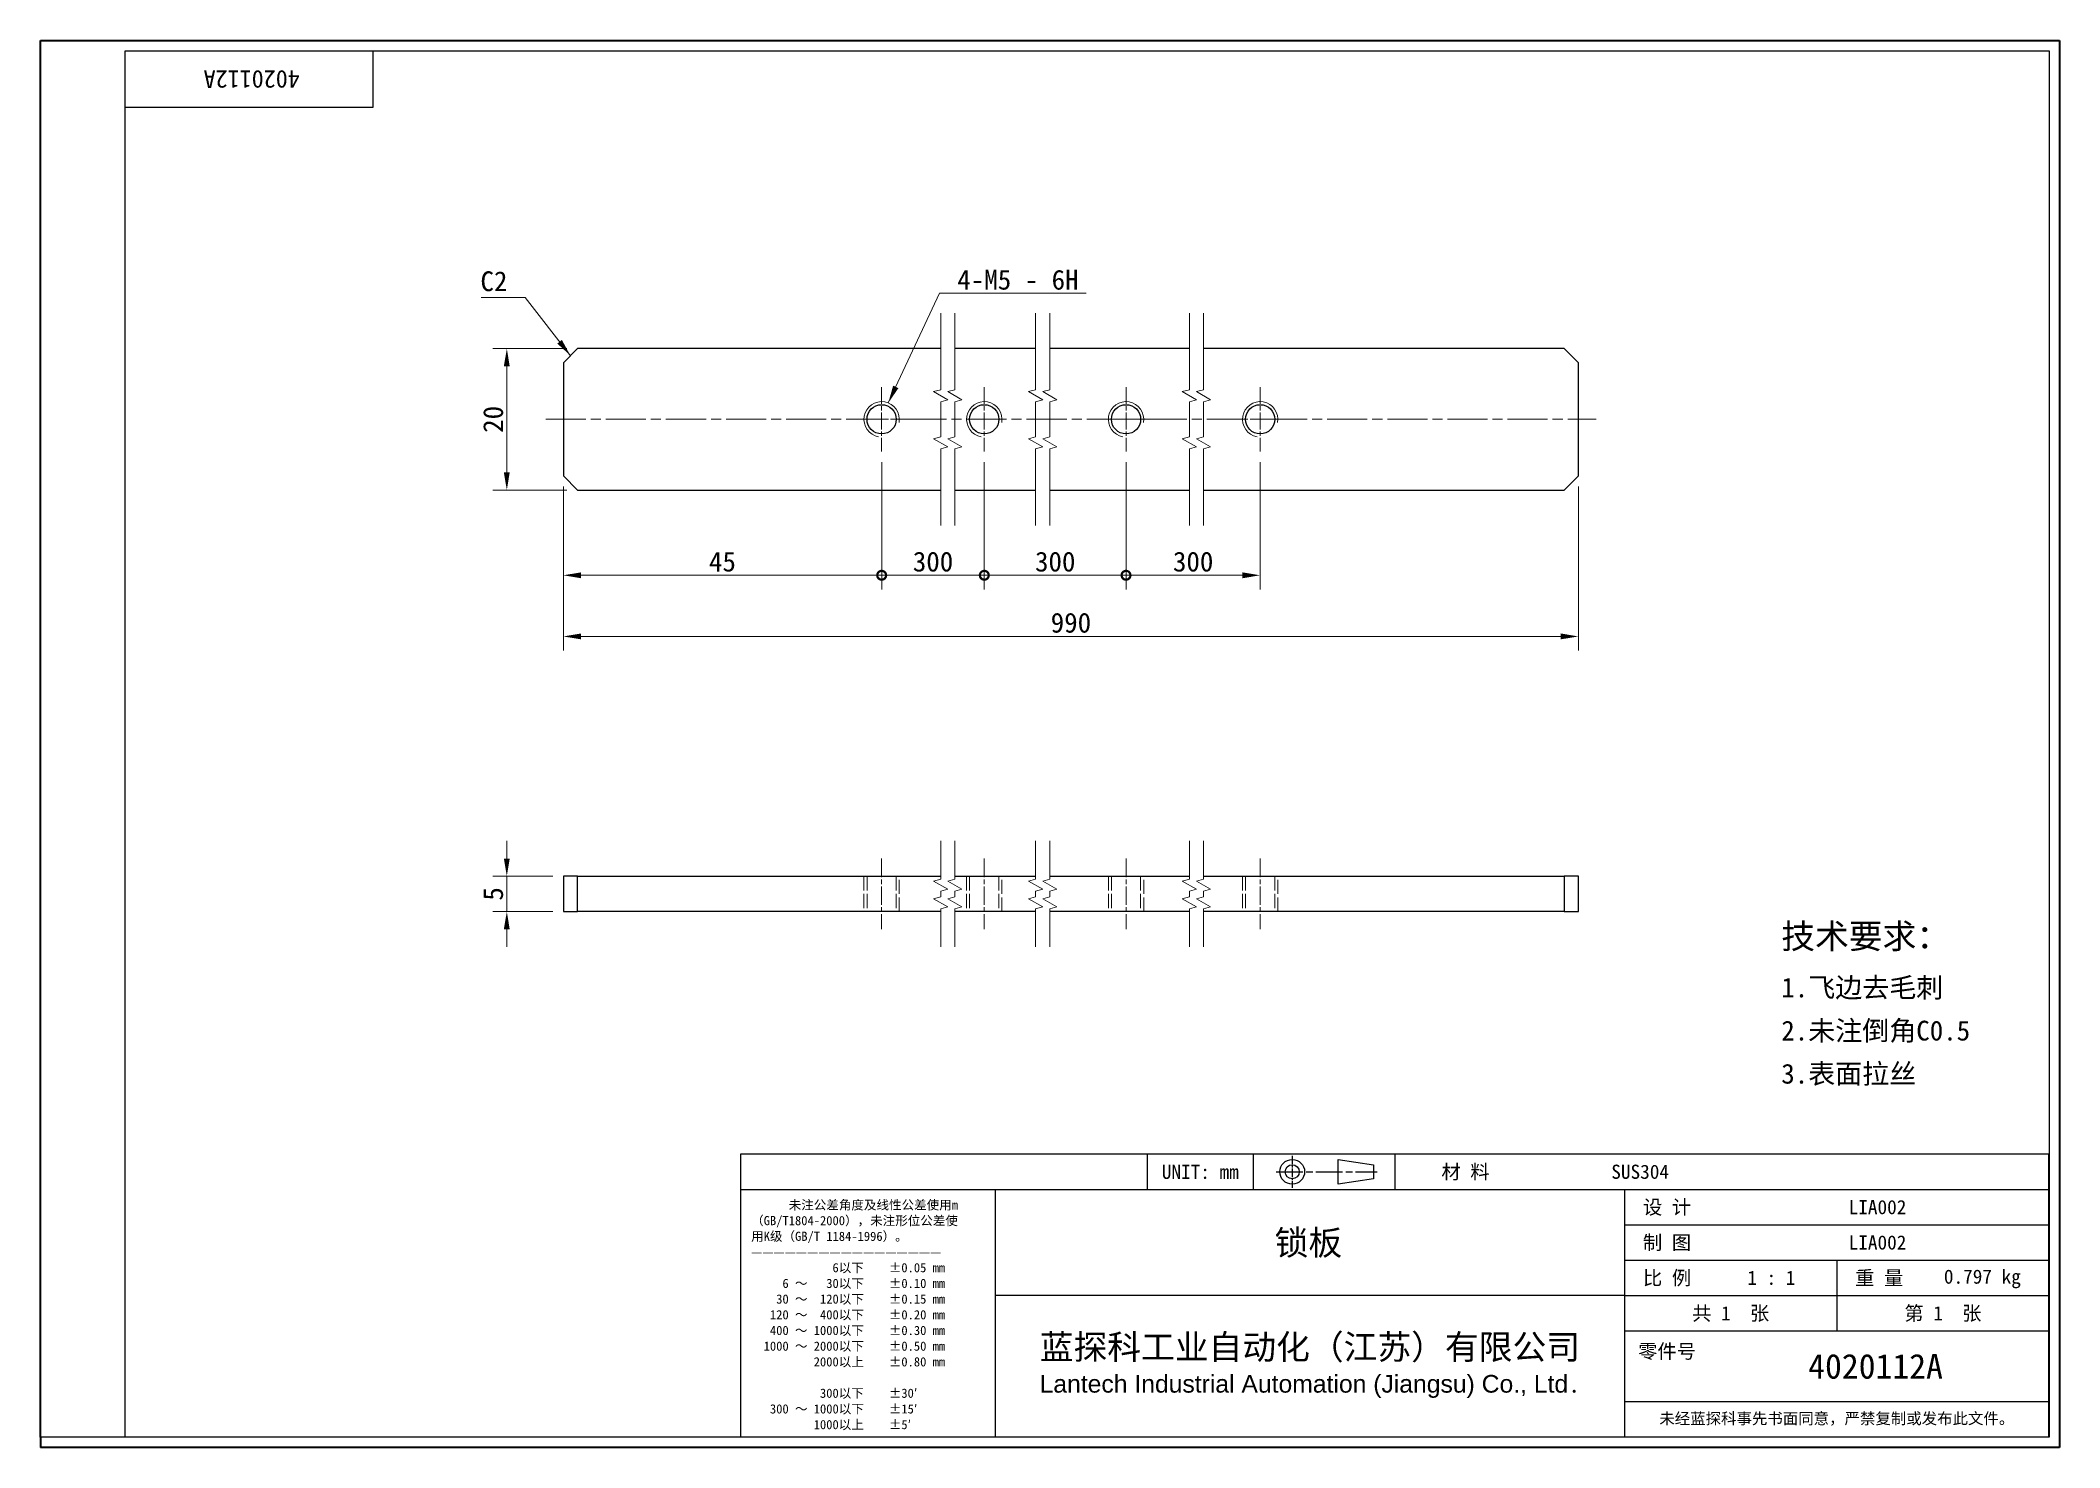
# Model space of a CAD drawing. Header units: millimetres. Extents: x 6 to 292, y 5 to 205.
import ezdxf
from ezdxf.enums import TextEntityAlignment as Align

# ---------------------------------------------------------------- set-up
doc = ezdxf.new("R2010")
doc.units = ezdxf.units.MM
doc.linetypes.add('CHAIN', pattern=[0.3543, 0.2362, -0.0295, 0.0591, -0.0295])
doc.linetypes.add('DASHED', pattern=[0.2067, 0.1654, -0.0413])
for name, color, linetype, lineweight in [('1', 7, 'Continuous', 18), ('可见 (ISO)', 7, 'Continuous', 25), ('可见窄的 (ISO)', 7, 'Continuous', 18), ('图框 (ISO)', 7, 'Continuous', 35), ('标题 (ISO)', 7, 'Continuous', 25)]:
    doc.layers.add(name, color=color, linetype=linetype, lineweight=lineweight)
for name, color, linetype, lineweight, true_color in [('中心标记 (ISO)', 1, 'CHAIN', 18, 0xff0000), ('中心线 (ISO)', 1, 'CHAIN', 18, 0xff0000), ('尺寸 (ISO)', 7, 'Continuous', 18, 0x008000), ('折线 (ISO)', 7, 'Continuous', 18, 0x008000), ('符号 (ISO)', 7, 'Continuous', 18, 0x008000), ('隐藏 (ISO)', 5, 'DASHED', 18, 0x0000ff)]:
    doc.layers.add(name, color=color, linetype=linetype, lineweight=lineweight, true_color=true_color)
doc.styles.add('文本样式164', font='SimSun.ttf')
doc.styles.add('文本样式165', font='SimSun.ttf')
doc.styles.add('文本样式74', font='SimSun.ttf')
doc.styles.add('最新国标', font='simfang.ttf')
doc.styles.add('注释文本 (ISO)', font='simfang.ttf')
doc.dimstyles.new('默认 (GB)', dxfattribs={"dimtxt": 2.8, "dimasz": 2.5, "dimexe": 2, "dimexo": 1.5, "dimgap": 0.5, "dimtad": 1, "dimtoh": 1, "dimdsep": 46, "dimtxsty": '最新国标', "dimcen": 0.09, "dimdle": 10, "dimclrd": 256, "dimclre": 256, "dimclrt": 256, "dimaunit": 1, "dimadec": 3, "dimazin": 2, "dimtfac": 0.535714, "dimtdec": 3, "dimtmove": 0, "dimatfit": 3, "dimfxl": 0, "dimtolj": 1, "dimlwd": -1, "dimlwe": -1, "dimarcsym": 0})
doc.dimstyles.new('默认 (GB)$7', dxfattribs={"dimtxt": 2.8, "dimasz": 2.5, "dimexe": 2, "dimexo": 1.5, "dimgap": 0.5, "dimtad": 1, "dimtoh": 1, "dimdsep": 46, "dimtxsty": '最新国标', "dimcen": 0.09, "dimdle": 10, "dimclrd": 256, "dimclre": 256, "dimclrt": 256, "dimaunit": 1, "dimadec": 3, "dimazin": 2, "dimtfac": 0.535714, "dimtdec": 3, "dimtmove": 0, "dimatfit": 3, "dimfxl": 0, "dimtolj": 1, "dimlwd": -1, "dimlwe": -1, "dimarcsym": 0})

# ---------------------------------------------------------------- blocks, each defined once
blk = doc.blocks.new('图框 最新国标')
at = {"layer": '图框 (ISO)'}
for p, q in [((6, 7), (6, 204.5)), ((6, 204.5), (291.5, 204.5)), ((291.5, 204.5), (291.5, 5.5)), ((6, 7), (6, 5.5)), ((6, 7), (6, 5.5)), ((291.5, 5.5), (6, 5.5))]:
    blk.add_line(p, q, dxfattribs=at)
at = {"layer": '图框 (ISO)', "color": 7, "linetype": 'Continuous', "lineweight": 25}
for p, q in [((18, 203), (290, 203)), ((18, 7), (18, 203)), ((18, 203), (290, 203)), ((53, 203), (53, 195)), ((290, 203), (290, 7)), ((290, 203), (290, 7)), ((53, 195), (18, 195)), ((290, 7), (6, 7)), ((290, 7), (18, 7))]:
    blk.add_line(p, q, dxfattribs=at)
at = {"layer": '图框 (ISO)', "style": '文本样式74'}
blk.add_attdef('零件代号_001', (42.68, 200.25), '', height=2.5, rotation=180, dxfattribs=at)
blk = doc.blocks.new('标题栏 最新国标')
at = {"layer": '标题 (ISO)'}
for p, q in [((381.98, -183.84), (196.98, -183.84)), ((196.98, -183.84), (196.98, -223.84)), ((254.48, -183.84), (254.48, -188.84)), ((269.48, -183.84), (269.48, -188.84)), ((281.48, -188.09), (281.48, -184.59)), ((281.48, -184.59), (286.48, -185.34)), ((286.48, -185.34), (286.48, -187.34)), ((289.48, -183.84), (289.48, -188.84)), ((381.98, -223.84), (381.98, -183.84)), ((383.48, -183.84), (383.48, -225.34)), ((286.48, -187.34), (281.48, -188.09)), ((196.98, -188.84), (381.98, -188.84)), ((232.98, -188.84), (232.98, -223.84)), ((321.98, -188.84), (321.98, -223.84)), ((321.98, -193.84), (381.98, -193.84)), ((321.98, -198.84), (381.98, -198.84)), ((351.98, -198.84), (351.98, -208.84)), ((321.98, -203.84), (232.98, -203.84)), ((321.98, -203.84), (381.98, -203.84)), ((321.98, -208.84), (381.98, -208.84)), ((321.98, -218.84), (381.98, -218.84)), ((196.98, -223.84), (381.98, -223.84)), ((383.48, -225.34), (196.98, -225.34))]:
    blk.add_line(p, q, dxfattribs=at)
at = {"layer": '标题 (ISO)', "linetype": 'CHAIN', "ltscale": 5.000333}
blk.add_line((274.98, -184.09), (274.98, -188.59), dxfattribs=at)
at = {"layer": '标题 (ISO)', "linetype": 'CHAIN', "ltscale": 15.834605}
blk.add_line((272.73, -186.34), (286.98, -186.34), dxfattribs=at)
at = {"layer": '标题 (ISO)'}
for radius in [1.75, 1]:
    blk.add_circle((274.98, -186.34), radius, dxfattribs=at)
at = {"layer": '1', "style": '文本样式164'}
for s, p in [('UNIT: mm', (261.98, -186.34)), ('材 料', (299.48, -186.34)), ('设 计', (327.98, -191.34)), ('制 图', (327.98, -196.34)), ('比 例', (327.98, -201.34)), ('重 量', (357.98, -201.34)), ('共 1  张', (336.98, -206.34)), ('第 1  张', (366.98, -206.34))]:
    blk.add_text(s, height=2, dxfattribs=at).set_placement(p, align=Align.MIDDLE_CENTER)
at = {"layer": '标题 (ISO)', "style": '注释文本 (ISO)'}
for s, insert, char_height, attachment_point, line_spacing_factor in [('\\fSimSun|b0|i0;{\\H1.3000;      未注公差角度及线性公差使用m\\P}\\fSimSun|b0|i0;{\\H1.3000;（GB/T1804-2000），未注形位公差使\\P}\\fSimSun|b0|i0;{\\H1.3000;用K级（GB/T 1184-1996）。\\P}\\fSimSun|b0|i0;{\\H1.3000;—————————————————\\P}\\fSimSun|b0|i0;{\\H1.3000;             6以下    ±0.05 mm\\P}\\fSimSun|b0|i0;{\\H1.3000;     6 ～   30以下    ±0.10 mm\\P}\\fSimSun|b0|i0;{\\H1.3000;    30 ～  120以下    ±0.15 mm\\P}\\fSimSun|b0|i0;{\\H1.3000;   120 ～  400以下    ±0.20 mm\\P}\\fSimSun|b0|i0;{\\H1.3000;   400 ～ 1000以下    ±0.30 mm\\P}\\fSimSun|b0|i0;{\\H1.3000;  1000 ～ 2000以下    ±0.50 mm\\P}\\fSimSun|b0|i0;{\\H1.3000;          2000以上    ±0.80 mm\\P}\\fSimSun|b0|i0;{\\H1.3000;\\P}\\fSimSun|b0|i0;{\\H1.3000;           300以下    ±30′\\P}\\fSimSun|b0|i0;{\\H1.3000;   300 ～ 1000以下    ±15′\\P}\\fSimSun|b0|i0;{\\H1.3000;          1000以上    ±5′}', (198.48, -206.63), 1.3, 4, 1.023913), ('{\\fMicrosoft YaHei|b0|i0|c134|p34;\\H1.75x;蓝探科工业自动化（江苏）有限公司\\P\\fArial|b0|i0|c0|p34;\\H0.71429x;Lantech Industrial Automation (Jiangsu) Co., Ltd\\fFangSong|b0|i0|c134|p49;.\\H1.15195x; }', (277.48, -213.84), 2, 5, 0.978695)]:
    blk.add_mtext(s, dxfattribs=dict(at, insert=insert, char_height=char_height, attachment_point=attachment_point, line_spacing_factor=line_spacing_factor))
at = {"layer": '标题 (ISO)', "attachment_point": 5, "style": '注释文本 (ISO)'}
for s, insert, char_height in [('\\fFangSong|b0|i0;零件号', (327.98, -211.84), 2), ('\\fSimSun|b0|i0;{\\H1.6000;未经蓝探科事先书面同意，严禁复制或发布此文件。}', (351.98, -221.34), 1.6)]:
    blk.add_mtext(s, dxfattribs=dict(at, insert=insert, char_height=char_height))
at = {"layer": '标题 (ISO)'}
for tag, p, height, style in [('材料_001', (320.09, -187.33), 2, '注释文本 (ISO)'), ('设计人_001', (353.65, -192.33), 2, '注释文本 (ISO)'), ('库存编号_001', (272.5, -198.11), 3.5, '文本样式165'), ('设计人_001', (353.65, -197.33), 2, '注释文本 (ISO)'), ('视图比例_001', (339.32, -202.33), 2, '注释文本 (ISO)'), ('质量\\P3;_001', (367.12, -202.16), 2, '注释文本 (ISO)'), ('零件代号_001', (347.93, -215.59), 3.5, '文本样式165')]:
    blk.add_attdef(tag, p, '', height=height, dxfattribs=dict(at, style=style))
blk = doc.blocks.new('_DotSmall')
at = {"color": 0, "linetype": 'ByBlock', "const_width": 0.5}
blk.add_lwpolyline([(-0.0625, 0, 1), (0.0625, 0, 1)], format="xyb", close=True, dxfattribs=at)
blk = doc.blocks.new('*D5')
at = {"layer": 'Defpoints', "color": 0, "transparency": 16777216}
for p in [(124.95, 146.35), (79.95, 142.91), (124.95, 128.86)]:
    blk.add_point(p, dxfattribs=at)
at = {"layer": '尺寸 (ISO)', "color": 116, "true_color": 0x00803f, "transparency": 16777216}
for p, q in [((124.95, 144.85), (124.95, 126.86)), ((79.95, 141.41), (79.95, 126.86)), ((82.45, 128.86), (124.95, 128.86))]:
    blk.add_line(p, q, dxfattribs=at)
blk.add_solid([(82.45, 129.27), (82.45, 128.44), (79.95, 128.86)], dxfattribs=at)
at = {"layer": '尺寸 (ISO)', "color": 116, "true_color": 0x00803f, "transparency": 16777216, "xscale": 2.5, "yscale": 2.5, "zscale": 2.5}
blk.add_blockref('_DotSmall', (124.95, 128.86), dxfattribs=at)
at = {"layer": '尺寸 (ISO)', "transparency": 16777216, "insert": (102.44, 130.77), "char_height": 2.8, "attachment_point": 5, "style": '最新国标'}
blk.add_mtext('\\A1;45', dxfattribs=at)
blk = doc.blocks.new('*D7')
at = {"layer": 'Defpoints', "color": 0, "transparency": 16777216}
for p in [(124.95, 146.35), (139.46, 146.35), (139.46, 128.86)]:
    blk.add_point(p, dxfattribs=at)
at = {"layer": '尺寸 (ISO)', "color": 116, "true_color": 0x00803f, "transparency": 16777216}
for p, q in [((124.95, 144.85), (124.95, 126.86)), ((139.46, 144.85), (139.46, 126.86)), ((124.95, 128.86), (139.46, 128.86))]:
    blk.add_line(p, q, dxfattribs=at)
at = {"layer": '尺寸 (ISO)', "color": 116, "true_color": 0x00803f, "transparency": 16777216, "xscale": 2.5, "yscale": 2.5, "zscale": 2.5, "rotation": 180}
blk.add_blockref('_DotSmall', (124.95, 128.86), dxfattribs=at)
at = {"layer": '尺寸 (ISO)', "color": 116, "true_color": 0x00803f, "transparency": 16777216, "xscale": 2.5, "yscale": 2.5, "zscale": 2.5}
blk.add_blockref('_DotSmall', (139.46, 128.86), dxfattribs=at)
at = {"layer": '尺寸 (ISO)', "transparency": 16777216, "insert": (132.21, 130.77), "char_height": 2.8, "attachment_point": 5, "style": '最新国标'}
blk.add_mtext('\\A1;300', dxfattribs=at)
blk = doc.blocks.new('*D8')
at = {"layer": 'Defpoints', "color": 0, "transparency": 16777216}
for p in [(139.46, 146.35), (159.5, 146.35), (159.5, 128.86)]:
    blk.add_point(p, dxfattribs=at)
at = {"layer": '尺寸 (ISO)', "color": 116, "true_color": 0x00803f, "transparency": 16777216}
for p, q in [((139.46, 144.85), (139.46, 126.86)), ((159.5, 144.85), (159.5, 126.86)), ((139.46, 128.86), (159.5, 128.86))]:
    blk.add_line(p, q, dxfattribs=at)
at = {"layer": '尺寸 (ISO)', "color": 116, "true_color": 0x00803f, "transparency": 16777216, "xscale": 2.5, "yscale": 2.5, "zscale": 2.5, "rotation": 180}
blk.add_blockref('_DotSmall', (139.46, 128.86), dxfattribs=at)
at = {"layer": '尺寸 (ISO)', "color": 116, "true_color": 0x00803f, "transparency": 16777216, "xscale": 2.5, "yscale": 2.5, "zscale": 2.5}
blk.add_blockref('_DotSmall', (159.5, 128.86), dxfattribs=at)
at = {"layer": '尺寸 (ISO)', "transparency": 16777216, "insert": (149.49, 130.77), "char_height": 2.8, "attachment_point": 5, "style": '最新国标'}
blk.add_mtext('\\A1;300', dxfattribs=at)
blk = doc.blocks.new('*D9')
at = {"layer": 'Defpoints', "color": 0, "transparency": 16777216}
for p in [(159.5, 146.35), (178.46, 146.35), (178.46, 128.86)]:
    blk.add_point(p, dxfattribs=at)
at = {"layer": '尺寸 (ISO)', "color": 116, "true_color": 0x00803f, "transparency": 16777216}
for p, q in [((159.5, 144.85), (159.5, 126.86)), ((178.46, 144.85), (178.46, 126.86)), ((159.5, 128.86), (175.96, 128.86))]:
    blk.add_line(p, q, dxfattribs=at)
blk.add_solid([(175.96, 129.27), (175.96, 128.44), (178.46, 128.86)], dxfattribs=at)
at = {"layer": '尺寸 (ISO)', "color": 116, "true_color": 0x00803f, "transparency": 16777216, "xscale": 2.5, "yscale": 2.5, "zscale": 2.5, "rotation": 180}
blk.add_blockref('_DotSmall', (159.5, 128.86), dxfattribs=at)
at = {"layer": '尺寸 (ISO)', "transparency": 16777216, "insert": (168.99, 130.77), "char_height": 2.8, "attachment_point": 5, "style": '最新国标'}
blk.add_mtext('\\A1;300', dxfattribs=at)
blk = doc.blocks.new('*D10')
at = {"layer": 'Defpoints', "color": 0, "transparency": 16777216}
for p in [(79.95, 142.91), (223.46, 142.91), (223.46, 120.21)]:
    blk.add_point(p, dxfattribs=at)
at = {"layer": '尺寸 (ISO)', "color": 116, "true_color": 0x00803f, "transparency": 16777216}
for p, q in [((79.95, 141.41), (79.95, 118.21)), ((223.46, 141.41), (223.46, 118.21)), ((82.45, 120.21), (220.96, 120.21))]:
    blk.add_line(p, q, dxfattribs=at)
for points in [[(82.45, 120.63), (82.45, 119.8), (79.95, 120.21)], [(220.96, 120.63), (220.96, 119.8), (223.46, 120.21)]]:
    blk.add_solid(points, dxfattribs=at)
at = {"layer": '尺寸 (ISO)', "transparency": 16777216, "insert": (151.71, 122.13), "char_height": 2.8, "attachment_point": 5, "style": '最新国标'}
blk.add_mtext('\\A1;990', dxfattribs=at)
blk = doc.blocks.new('*D11')
at = {"layer": 'Defpoints', "color": 0, "transparency": 16777216}
for p in [(81.95, 160.91), (71.95, 140.91), (81.95, 140.91)]:
    blk.add_point(p, dxfattribs=at)
at = {"layer": '尺寸 (ISO)', "color": 116, "true_color": 0x00803f, "transparency": 16777216}
for p, q in [((80.45, 160.91), (69.95, 160.91)), ((71.95, 158.41), (71.95, 143.41)), ((80.45, 140.91), (69.95, 140.91))]:
    blk.add_line(p, q, dxfattribs=at)
for points in [[(71.53, 158.41), (72.36, 158.41), (71.95, 160.91)], [(71.53, 143.41), (72.36, 143.41), (71.95, 140.91)]]:
    blk.add_solid(points, dxfattribs=at)
at = {"layer": '尺寸 (ISO)', "transparency": 16777216, "insert": (70.03, 150.91), "char_height": 2.8, "attachment_point": 5, "rotation": 90, "style": '最新国标'}
blk.add_mtext('\\A1;20', dxfattribs=at)
blk = doc.blocks.new('*D12')
at = {"layer": 'Defpoints', "color": 0, "transparency": 16777216}
for p in [(79.95, 86.3), (71.95, 81.3), (79.95, 81.3)]:
    blk.add_point(p, dxfattribs=at)
at = {"layer": '尺寸 (ISO)', "color": 116, "true_color": 0x00803f, "transparency": 16777216}
for p, q in [((71.95, 88.8), (71.95, 91.3)), ((78.45, 86.3), (69.95, 86.3)), ((71.95, 86.3), (71.95, 81.3)), ((78.45, 81.3), (69.95, 81.3)), ((71.95, 78.8), (71.95, 76.3))]:
    blk.add_line(p, q, dxfattribs=at)
for points in [[(71.53, 88.8), (72.36, 88.8), (71.95, 86.3)], [(71.53, 78.8), (72.36, 78.8), (71.95, 81.3)]]:
    blk.add_solid(points, dxfattribs=at)
at = {"layer": '尺寸 (ISO)', "transparency": 16777216, "insert": (70.03, 83.8), "char_height": 2.8, "attachment_point": 5, "rotation": 90, "style": '最新国标'}
blk.add_mtext('\\A1;5', dxfattribs=at)

msp = doc.modelspace()

# ---------------------------------------------------------------- linework, layer by layer
at = {"layer": '中心标记 (ISO)', "ltscale": 10.149669}
for p, q in [((124.94677, 155.48058), (124.94677, 146.34658)), ((139.45636, 155.48058), (139.45636, 146.34658)), ((159.49853, 155.48058), (159.49853, 146.34658)), ((178.46464, 155.48058), (178.46464, 146.34658)), ((129.51377, 150.91358), (120.37977, 150.91358)), ((164.06553, 150.91358), (154.93153, 150.91358)), ((183.03164, 150.91358), (173.89764, 150.91358))]:
    msp.add_line(p, q, dxfattribs=at)
at = {"layer": '中心线 (ISO)', "ltscale": 23.990969}
msp.add_line((77.44677, 150.91358), (225.96464, 150.91358), dxfattribs=at)
at = {"layer": '中心线 (ISO)', "ltscale": 11.111974}
for p, q in [((124.94677, 88.79504), (124.94677, 78.79504)), ((139.45636, 88.79504), (139.45636, 78.79504)), ((159.49853, 88.79504), (159.49853, 78.79504)), ((178.46464, 88.79504), (178.46464, 78.79504))]:
    msp.add_line(p, q, dxfattribs=at)
at = {"layer": '可见 (ISO)'}
for p, q in [((79.94677, 158.91358), (81.94677, 160.91358)), ((133.2927, 160.91358), (81.94677, 160.91358)), ((146.72237, 160.91358), (135.29269, 160.91358)), ((168.45077, 160.91358), (148.72237, 160.91358)), ((221.46464, 160.91358), (170.45077, 160.91358)), ((221.46464, 160.91358), (223.46464, 158.91358)), ((79.94677, 158.91358), (79.94677, 142.91358)), ((223.46464, 142.91358), (223.46464, 158.91358)), ((81.94677, 140.91358), (79.94677, 142.91358)), ((223.46464, 142.91358), (221.46464, 140.91358)), ((81.94677, 140.91358), (133.2927, 140.91358)), ((135.29269, 140.91358), (146.72237, 140.91358)), ((148.72237, 140.91358), (168.45077, 140.91358)), ((170.45077, 140.91358), (221.46464, 140.91358)), ((81.94677, 86.29504), (79.94677, 86.29504)), ((79.94677, 86.29504), (79.94677, 81.29504)), ((81.94677, 81.29504), (81.94677, 86.29504)), ((81.94677, 86.29504), (133.2927, 86.29504)), ((135.29269, 86.29504), (146.72237, 86.29504)), ((148.72237, 86.29504), (168.45077, 86.29504)), ((170.45077, 86.29504), (221.46464, 86.29504)), ((223.46464, 86.29504), (221.46464, 86.29504)), ((221.46464, 86.29504), (221.46464, 81.29504)), ((223.46464, 81.29504), (223.46464, 86.29504)), ((79.94677, 81.29504), (81.94677, 81.29504)), ((133.2927, 81.29504), (81.94677, 81.29504)), ((146.72237, 81.29504), (135.29269, 81.29504)), ((168.45077, 81.29504), (148.72237, 81.29504)), ((221.46464, 81.29504), (170.45077, 81.29504)), ((221.46464, 81.29504), (223.46464, 81.29504))]:
    msp.add_line(p, q, dxfattribs=at)
for centre in [(124.94677, 150.91358), (139.45636, 150.91358), (159.49853, 150.91358), (178.46464, 150.91358)]:
    msp.add_circle(centre, 2.067, dxfattribs=at)
at = {"layer": '可见窄的 (ISO)'}
for centre in [(124.94677, 150.91358), (139.45636, 150.91358), (159.49853, 150.91358), (178.46464, 150.91358)]:
    msp.add_arc(centre, 2.5, 350, 260, dxfattribs=at)
at = {"layer": '折线 (ISO)', "flags": 128}
for points in [[(133.2927, 135.91358), (133.2927, 146.73495), (134.29271, 147.0029), (132.2927, 148.1576), (133.2927, 148.42555), (133.2927, 153.40162), (134.29271, 153.66957), (132.2927, 154.82427), (133.2927, 155.09222), (133.2927, 165.91358)], [(135.29269, 135.91358), (135.29269, 146.73495), (136.29269, 147.0029), (134.29271, 148.1576), (135.29269, 148.42555), (135.29269, 153.40162), (136.29269, 153.66957), (134.29271, 154.82427), (135.29269, 155.09222), (135.29269, 165.91358)], [(146.72237, 135.91358), (146.72237, 146.73495), (147.72238, 147.0029), (145.72238, 148.1576), (146.72237, 148.42555), (146.72237, 153.40162), (147.72238, 153.66957), (145.72238, 154.82427), (146.72237, 155.09222), (146.72237, 165.91358)], [(148.72237, 135.91358), (148.72237, 146.73495), (149.72237, 147.0029), (147.72238, 148.1576), (148.72237, 148.42555), (148.72237, 153.40162), (149.72237, 153.66957), (147.72238, 154.82427), (148.72237, 155.09222), (148.72237, 165.91358)], [(168.45077, 135.91358), (168.45077, 146.73495), (169.45077, 147.0029), (167.45077, 148.1576), (168.45077, 148.42555), (168.45077, 153.40162), (169.45077, 153.66957), (167.45077, 154.82427), (168.45077, 155.09222), (168.45077, 165.91358)], [(170.45077, 135.91358), (170.45077, 146.73495), (171.45077, 147.0029), (169.45077, 148.1576), (170.45077, 148.42555), (170.45077, 153.40162), (171.45077, 153.66957), (169.45077, 154.82427), (170.45077, 155.09222), (170.45077, 165.91358)], [(133.2927, 76.29504), (133.2927, 81.69974), (134.29271, 81.96769), (132.2927, 83.12239), (133.2927, 83.39034), (133.2927, 84.19974), (134.29271, 84.46769), (132.2927, 85.62239), (133.2927, 85.89034), (133.2927, 91.29504)], [(135.29269, 76.29504), (135.29269, 81.69974), (136.29269, 81.96769), (134.29271, 83.12239), (135.29269, 83.39034), (135.29269, 84.19974), (136.29269, 84.46769), (134.29271, 85.62239), (135.29269, 85.89034), (135.29269, 91.29504)], [(146.72237, 76.29504), (146.72237, 81.69974), (147.72238, 81.96769), (145.72238, 83.12239), (146.72237, 83.39034), (146.72237, 84.19974), (147.72238, 84.46769), (145.72238, 85.62239), (146.72237, 85.89034), (146.72237, 91.29504)], [(148.72237, 76.29504), (148.72237, 81.69974), (149.72237, 81.96769), (147.72238, 83.12239), (148.72237, 83.39034), (148.72237, 84.19974), (149.72237, 84.46769), (147.72238, 85.62239), (148.72237, 85.89034), (148.72237, 91.29504)], [(168.45077, 76.29504), (168.45077, 81.69974), (169.45077, 81.96769), (167.45077, 83.12239), (168.45077, 83.39034), (168.45077, 84.19974), (169.45077, 84.46769), (167.45077, 85.62239), (168.45077, 85.89034), (168.45077, 91.29504)], [(170.45077, 76.29504), (170.45077, 81.69974), (171.45077, 81.96769), (169.45077, 83.12239), (170.45077, 83.39034), (170.45077, 84.19974), (171.45077, 84.46769), (169.45077, 85.62239), (170.45077, 85.89034), (170.45077, 91.29504)]]:
    msp.add_lwpolyline(points, dxfattribs=at)
at = {"layer": '隐藏 (ISO)', "ltscale": 12.094824}
for p, q in [((122.44677, 86.29504), (122.44677, 81.29504)), ((122.87977, 86.29504), (122.87977, 81.29504)), ((127.01377, 86.29504), (127.01377, 81.29504)), ((127.44677, 81.29504), (127.44677, 86.29504)), ((136.95636, 86.29504), (136.95636, 81.29504)), ((137.38936, 86.29504), (137.38936, 81.29504)), ((141.52336, 86.29504), (141.52336, 81.29504)), ((141.95636, 81.29504), (141.95636, 86.29504)), ((156.99853, 86.29504), (156.99853, 81.29504)), ((157.43153, 86.29504), (157.43153, 81.29504)), ((161.56553, 86.29504), (161.56553, 81.29504)), ((161.99853, 81.29504), (161.99853, 86.29504)), ((175.96464, 86.29504), (175.96464, 81.29504)), ((176.39764, 86.29504), (176.39764, 81.29504)), ((180.53164, 86.29504), (180.53164, 81.29504)), ((180.96464, 81.29504), (180.96464, 86.29504))]:
    msp.add_line(p, q, dxfattribs=at)

# ---------------------------------------------------------------- block references
msp.add_blockref('图框 最新国标', (0, 0)).add_auto_attribs({'零件代号_001': '4020112A'})
ref = msp.add_blockref('标题栏 最新国标', (-91.98253, 230.84428))
ref.add_attrib('零件代号_001', '4020112A', (255.94972, 15.25), dxfattribs={"layer": '标题 (ISO)', "height": 3.5, "style": '文本样式165'})
ref.add_attrib('库存编号_001', '锁板', (180.51397, 32.73045), dxfattribs={"layer": '标题 (ISO)', "height": 3.5, "style": '文本样式165'})
ref.add_attrib('质量\\P3;_001', '0.797 kg', (275.13714, 28.68286), dxfattribs={"layer": '标题 (ISO)', "height": 2, "style": '注释文本 (ISO)'})
ref.add_attrib('视图比例_001', '1 : 1', (247.33714, 28.51714), dxfattribs={"layer": '标题 (ISO)', "height": 2, "style": '注释文本 (ISO)'})
ref.add_attrib('设计人_001', 'LIA002', (261.66857, 38.51143), dxfattribs={"layer": '标题 (ISO)', "height": 2, "style": '注释文本 (ISO)'})
ref.add_attrib('设计人_001', 'LIA002', (261.66857, 33.51143), dxfattribs={"layer": '标题 (ISO)', "height": 2, "style": '注释文本 (ISO)'})
ref.add_attrib('材料_001', 'SUS304', (228.11143, 43.51143), dxfattribs={"layer": '标题 (ISO)', "height": 2, "style": '注释文本 (ISO)'})

# ---------------------------------------------------------------- texts
at = {"layer": '符号 (ISO)', "insert": (72.02912, 171.83801), "char_height": 2.8, "attachment_point": 3, "style": '最新国标'}
msp.add_mtext('C2', dxfattribs=at)
at = {"layer": '符号 (ISO)'}
for s, insert, char_height, width, attachment_point, line_spacing_factor, style in [('4-M5 - 6H', (135.64618, 169.2108), 2.8, 19.0517898, 7, 0.49, '最新国标'), ('{\\H1.75x;技术要求：\\H0.8x;\\P1.飞边去毛刺\\P2.未注倒角C0.5\\P3.表面拉丝}', (252.1465, 68.12313), 2, 29.3426895, 4, 1.305367, '注释文本 (ISO)')]:
    msp.add_mtext(s, dxfattribs=dict(at, insert=insert, char_height=char_height, width=width, attachment_point=attachment_point, line_spacing_factor=line_spacing_factor, style=style))

# ---------------------------------------------------------------- dimensions: what is measured, and where the dimension line sits
at = {"layer": '尺寸 (ISO)', "color": 116, "true_color": 0x00803f}
for base, p1, p2, angle, override, picture, middle in [((71.94677, 140.91358), (81.94677, 160.91358), (81.94677, 140.91358), 90, {"dimgap": 0.5, "dimtoh": 0, "dimdec": 2, "dimtol": 0, "dimlim": 0, "dimtp": 0, "dimtm": 0, "dimtdec": 3, "dimtofl": 0, "dimatfit": 1}, '*D11', (71.94677, 150.91358)), ((124.94677, 128.85623), (79.94677, 142.91358), (124.94677, 146.34658), 180, {"dimgap": 0.5, "dimtoh": 0, "dimdec": 2, "dimblk2": 'DotSmall', "dimsah": 1, "dimdle": 0, "dimtol": 0, "dimlim": 0, "dimtp": 0, "dimtm": 0, "dimtdec": 3, "dimtofl": 0, "dimatfit": 1}, '*D5', (102.43677, 128.85623)), ((71.94677, 81.29504), (79.94677, 86.29504), (79.94677, 81.29504), 90, {"dimgap": 0.5, "dimtoh": 0, "dimdec": 2, "dimtol": 0, "dimlim": 0, "dimtp": 0, "dimtm": 0, "dimtdec": 3, "dimtofl": 1, "dimatfit": 1}, '*D12', (71.94677, 83.79504))]:
    dim = msp.add_linear_dim(base=base, p1=p1, p2=p2, angle=angle, dimstyle='默认 (GB)', override=override, dxfattribs=at)
    dim.commit()
    dim.dimension.update_dxf_attribs({"geometry": picture, "text_midpoint": middle, "dimtype": 160})
for base, p1, p2, text, override, picture, middle in [((139.45636, 128.85623), (124.94677, 146.34658), (139.45636, 146.34658), '300', {"dimgap": 0.5, "dimtoh": 0, "dimdec": 2, "dimlfac": 20.67597, "dimblk1": 'DotSmall', "dimblk2": 'DotSmall', "dimsah": 1, "dimdle": 0, "dimtol": 0, "dimlim": 0, "dimtp": 0, "dimtm": 0, "dimtdec": 3, "dimtofl": 0, "dimatfit": 1}, '*D7', (132.21156, 128.85623)), ((159.49853, 128.85623), (139.45636, 146.34658), (159.49853, 146.34658), '300', {"dimgap": 0.5, "dimtoh": 0, "dimdec": 2, "dimlfac": 14.968439, "dimblk1": 'DotSmall', "dimblk2": 'DotSmall', "dimsah": 1, "dimdle": 0, "dimtol": 0, "dimlim": 0, "dimtp": 0, "dimtm": 0, "dimtdec": 3, "dimtofl": 0, "dimatfit": 1}, '*D8', (149.48745, 128.85623)), ((178.46464, 128.85623), (159.49853, 146.34658), (178.46464, 146.34658), '300', {"dimgap": 0.5, "dimtoh": 0, "dimdec": 2, "dimlfac": 15.817687, "dimblk1": 'DotSmall', "dimsah": 1, "dimdle": 0, "dimtol": 0, "dimlim": 0, "dimtp": 0, "dimtm": 0, "dimtdec": 3, "dimtofl": 0, "dimatfit": 1}, '*D9', (168.99159, 128.85623)), ((223.46464, 120.2129), (79.94677, 142.91358), (223.46464, 142.91358), '990', {"dimgap": 0.5, "dimtoh": 0, "dimdec": 2, "dimlfac": 6.898095, "dimtol": 0, "dimlim": 0, "dimtp": 0, "dimtm": 0, "dimtdec": 3, "dimtofl": 0, "dimatfit": 1}, '*D10', (151.70571, 120.2129))]:
    dim = msp.add_linear_dim(base=base, p1=p1, p2=p2, angle=180, text=text, dimstyle='默认 (GB)', override=override, dxfattribs=at)
    dim.commit()
    dim.dimension.update_dxf_attribs({"geometry": picture, "text_midpoint": middle, "dimtype": 160})

# ---------------------------------------------------------------- leaders
at = {"layer": '符号 (ISO)', "annotation_type": 0, "has_hookline": 1, "hookline_direction": 0, "text_width": 18.208}
msp.add_leader([(125.88425, 153.23115), (133.14618, 168.74413), (135.64618, 168.74413)], dimstyle='默认 (GB)$7', override={"dimgap": 0, "dimtad": 1}, dxfattribs=at)
at = {"layer": '符号 (ISO)', "color": 116, "true_color": 0x00803f, "annotation_type": 0, "has_hookline": 1, "hookline_direction": 1, "text_width": 3.712}
msp.add_leader([(80.94677, 159.91358), (74.52912, 168.13855), (72.02912, 168.13855)], dimstyle='默认 (GB)$7', override={"dimgap": 0, "dimtad": 1}, dxfattribs=at)

doc.saveas('drawing.dxf')
